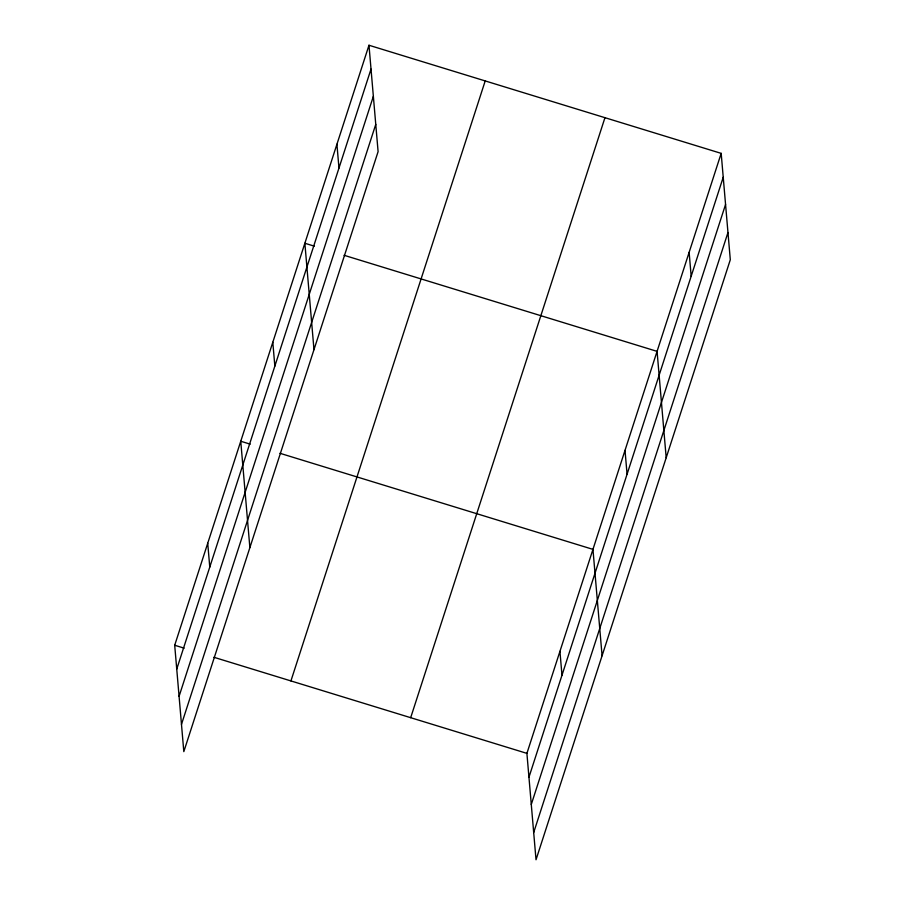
<?xml version="1.0" encoding="UTF-8"?>
<svg xmlns="http://www.w3.org/2000/svg" width="905" height="905" viewBox="0 0 905 905"><rect width="100%" height="100%" fill="white"/><g stroke="black" fill="none" stroke-linecap="round" stroke-linejoin="round"><path stroke-width="1.36" d="M368.98 45.25L378.098 151.633L183.817 751.636L174.699 645.254L368.98 45.25L721.183 153.364L730.301 259.746L536.02 859.75L526.902 753.367L721.183 153.364M176.735 669.112L371.016 69.108M179.077 696.341L373.358 96.337M181.475 724.396L375.756 124.404M290.924 680.933L485.204 80.93M410.678 717.688L604.959 117.684M528.95 777.237L723.231 177.233M531.28 804.466L725.561 204.462M533.69 832.521L727.971 232.517M314.318 246.16L304.861 243.253L313.978 349.635M344.058 255.278L657.075 351.366L666.193 457.749M250.21 444.151L240.753 441.255L249.871 547.627M279.939 453.281L592.956 549.369L602.085 655.752M174.699 645.254L184.156 648.161M213.885 657.279L526.902 753.367M689.135 252.371L691.171 276.229M625.016 450.373L627.063 474.231M559.935 651.374L561.982 675.232M336.92 144.246L338.968 168.115M272.801 342.248L274.849 366.118M207.72 543.249L209.768 567.118"/></g></svg>
